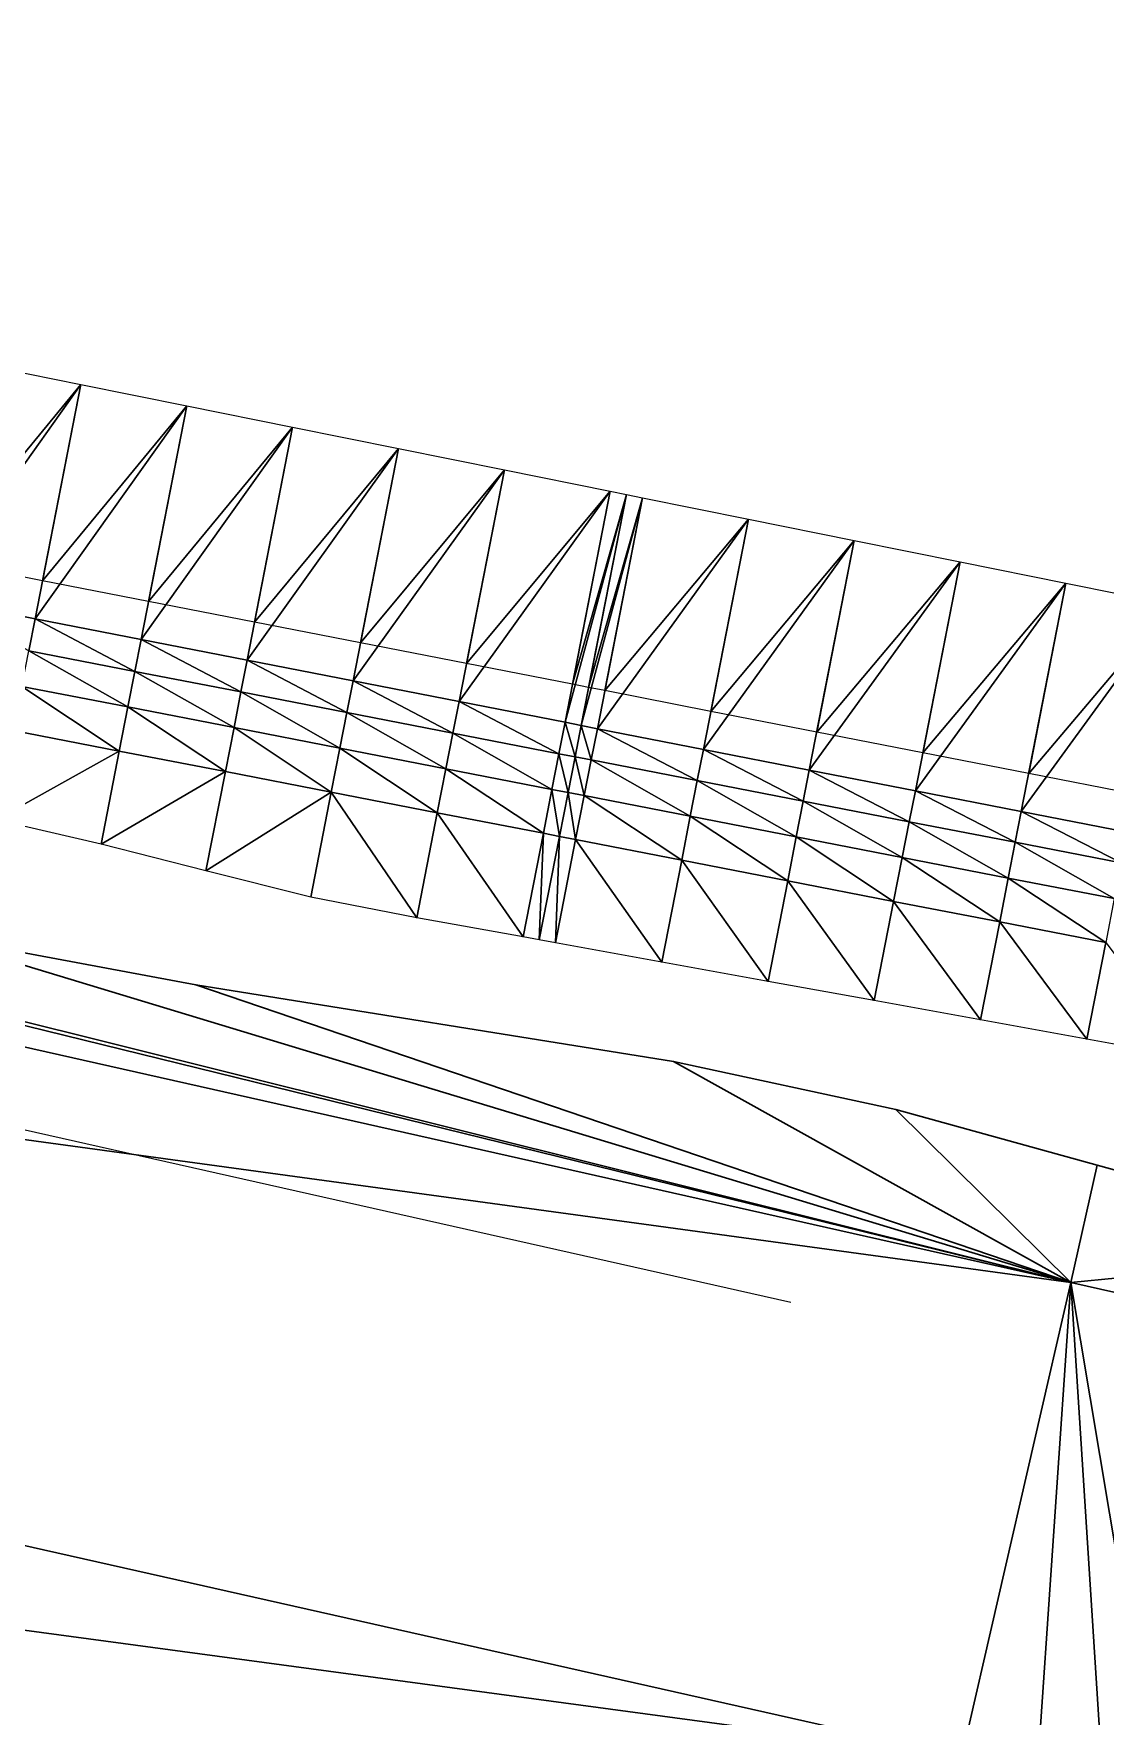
# Model space of a CAD drawing. Header units: metres. Extents: x 1882598 to 1885460, y 3171405 to 3171756.
# Drawn here: x 1884251.05 to 1884260.97, y 3171554.53 to 3171570.11 of the extents above; entities that cross this region are included whole.
import ezdxf

# ---------------------------------------------------------------- set-up
doc = ezdxf.new("R2010")
doc.units = ezdxf.units.M
doc.header["$MEASUREMENT"] = 0
for name, color, linetype, true_color in [('Ass - 07_EP BASS indA - Polyligne fil d_eau', 140, 'Continuous', 0x00bfff), ('TER07_Bassin IA Décaissé - Triangles surfaces projet', 7, 'Continuous', 0x848484), ('Triangles surfaces projet', 7, 'Continuous', 0x848484)]:
    doc.layers.add(name, color=color, linetype=linetype, true_color=true_color)

msp = doc.modelspace()

# ---------------------------------------------------------------- linework, layer by layer
at = {"layer": 'Ass - 07_EP BASS indA - Polyligne fil d_eau'}
msp.add_polyline3d([(1884258.062, 3171558.362, 149.327), (1884211.232, 3171568.899, 149.09), (1884211.353, 3171568.138, 149.104), (1884208.931, 3171557.375, 149.3)], dxfattribs=at)
at = {"layer": 'TER07_Bassin IA Décaissé - Triangles surfaces projet', "color": 252, "linetype": 'Continuous', "lineweight": 30, "true_color": 0x848484}
for points in [[(1884208.451, 3171565.675, 150.879), (1884209.268, 3171570.11, 150.959), (1884260.655, 3171558.547, 150.959), (1884208.451, 3171565.675, 150.879)], [(1884260.655, 3171558.547, 150.959), (1884209.268, 3171570.11, 150.959), (1884226.026, 3171567.05, 151.421), (1884260.655, 3171558.547, 150.959)], [(1884228.703, 3171566.509, 151.462), (1884260.655, 3171558.547, 150.959), (1884226.026, 3171567.05, 151.421), (1884228.703, 3171566.509, 151.462)], [(1884249.968, 3171561.783, 151.5), (1884260.655, 3171558.547, 150.959), (1884228.703, 3171566.509, 151.462), (1884249.968, 3171561.783, 151.5)], [(1884259.646, 3171554.156, 150.879), (1884207.908, 3171561.125, 148.6), (1884208.451, 3171565.675, 150.879), (1884259.646, 3171554.156, 150.879)], [(1884259.646, 3171554.156, 150.879), (1884208.451, 3171565.675, 150.879), (1884260.655, 3171558.547, 150.959), (1884259.646, 3171554.156, 150.879)], [(1884252.551, 3171561.302, 151.565), (1884260.655, 3171558.547, 150.959), (1884249.968, 3171561.783, 151.5), (1884252.551, 3171561.302, 151.565)], [(1884256.976, 3171560.591, 151.75), (1884260.655, 3171558.547, 150.959), (1884252.551, 3171561.302, 151.565), (1884256.976, 3171560.591, 151.75)], [(1884257.057, 3171544.164, 148.6), (1884206.361, 3171555.571, 148.6), (1884207.908, 3171561.125, 148.6), (1884257.057, 3171544.164, 148.6)], [(1884207.908, 3171561.125, 148.6), (1884258.321, 3171549.782, 148.6), (1884258.418, 3171549.752, 148.6), (1884207.908, 3171561.125, 148.6)], [(1884257.057, 3171544.164, 148.6), (1884207.908, 3171561.125, 148.6), (1884258.418, 3171549.752, 148.6), (1884257.057, 3171544.164, 148.6)], [(1884258.321, 3171549.782, 148.6), (1884207.908, 3171561.125, 148.6), (1884259.646, 3171554.156, 150.879), (1884258.321, 3171549.782, 148.6)], [(1884259.033, 3171560.147, 151.762), (1884260.655, 3171558.547, 150.959), (1884256.976, 3171560.591, 151.75), (1884259.033, 3171560.147, 151.762)], [(1884259.033, 3171560.147, 151.762), (1884260.899, 3171559.632, 151.7), (1884260.655, 3171558.547, 150.959), (1884259.033, 3171560.147, 151.762)], [(1884263.745, 3171558.847, 151.606), (1884260.655, 3171558.547, 150.959), (1884260.899, 3171559.632, 151.7), (1884263.745, 3171558.847, 151.606)], [(1884267.484, 3171557.011, 150.959), (1884260.655, 3171558.547, 150.959), (1884263.745, 3171558.847, 151.606), (1884267.484, 3171557.011, 150.959)], [(1884259.646, 3171554.156, 150.879), (1884260.655, 3171558.547, 150.959), (1884260.339, 3171553.941, 150.859), (1884259.646, 3171554.156, 150.879)], [(1884260.339, 3171553.941, 150.859), (1884260.655, 3171558.547, 150.959), (1884260.971, 3171553.63, 150.839), (1884260.339, 3171553.941, 150.859)], [(1884261.548, 3171553.224, 150.819), (1884260.655, 3171558.547, 150.959), (1884267.484, 3171557.011, 150.959), (1884261.548, 3171553.224, 150.819)], [(1884260.971, 3171553.63, 150.839), (1884260.655, 3171558.547, 150.959), (1884261.548, 3171553.224, 150.819), (1884260.971, 3171553.63, 150.839)], [(1884257.057, 3171544.164, 148.6), (1884205.71, 3171551.455, 150.679), (1884206.361, 3171555.571, 148.6), (1884257.057, 3171544.164, 148.6)]]:
    msp.add_3dface(points, dxfattribs=at)
at = {"layer": 'Triangles surfaces projet'}
for points in [[(1884250.082, 3171564.884, 150.278), (1884250.507, 3171567.058, 150.333), (1884251.488, 3171566.86, 150.34), (1884250.082, 3171564.884, 150.278)], [(1884251.488, 3171566.86, 150.69), (1884250.151, 3171565.236, 150.636), (1884250.507, 3171567.058, 150.683), (1884251.488, 3171566.86, 150.69)], [(1884251.064, 3171564.692, 150.285), (1884250.082, 3171564.884, 150.278), (1884251.488, 3171566.86, 150.34), (1884251.064, 3171564.692, 150.285)], [(1884251.133, 3171565.044, 150.644), (1884250.151, 3171565.236, 150.636), (1884251.488, 3171566.86, 150.69), (1884251.133, 3171565.044, 150.644)], [(1884251.064, 3171564.692, 150.285), (1884251.488, 3171566.86, 150.34), (1884252.468, 3171566.662, 150.347), (1884251.064, 3171564.692, 150.285)], [(1884252.468, 3171566.662, 150.697), (1884251.133, 3171565.044, 150.644), (1884251.488, 3171566.86, 150.69), (1884252.468, 3171566.662, 150.697)], [(1884251.064, 3171564.692, 150.285), (1884252.468, 3171566.662, 150.347), (1884252.045, 3171564.5, 150.292), (1884251.064, 3171564.692, 150.285)], [(1884252.114, 3171564.853, 150.651), (1884251.133, 3171565.044, 150.644), (1884252.468, 3171566.662, 150.697), (1884252.114, 3171564.853, 150.651)], [(1884252.468, 3171566.662, 150.347), (1884253.448, 3171566.465, 150.354), (1884252.045, 3171564.5, 150.292), (1884252.468, 3171566.662, 150.347)], [(1884253.448, 3171566.465, 150.704), (1884252.114, 3171564.853, 150.651), (1884252.468, 3171566.662, 150.697), (1884253.448, 3171566.465, 150.704)], [(1884252.045, 3171564.5, 150.292), (1884253.448, 3171566.465, 150.354), (1884253.027, 3171564.308, 150.299), (1884252.045, 3171564.5, 150.292)], [(1884253.095, 3171564.661, 150.658), (1884252.114, 3171564.853, 150.651), (1884253.448, 3171566.465, 150.704), (1884253.095, 3171564.661, 150.658)], [(1884253.027, 3171564.308, 150.299), (1884253.448, 3171566.465, 150.354), (1884254.429, 3171566.267, 150.361), (1884253.027, 3171564.308, 150.299)], [(1884254.429, 3171566.267, 150.711), (1884253.095, 3171564.661, 150.658), (1884253.448, 3171566.465, 150.704), (1884254.429, 3171566.267, 150.711)], [(1884253.027, 3171564.308, 150.299), (1884254.429, 3171566.267, 150.361), (1884254.008, 3171564.116, 150.306), (1884253.027, 3171564.308, 150.299)], [(1884254.077, 3171564.469, 150.665), (1884253.095, 3171564.661, 150.658), (1884254.429, 3171566.267, 150.711), (1884254.077, 3171564.469, 150.665)], [(1884254.008, 3171564.116, 150.306), (1884254.429, 3171566.267, 150.361), (1884255.409, 3171566.07, 150.368), (1884254.008, 3171564.116, 150.306)], [(1884255.409, 3171566.07, 150.718), (1884254.077, 3171564.469, 150.665), (1884254.429, 3171566.267, 150.711), (1884255.409, 3171566.07, 150.718)], [(1884254.989, 3171563.925, 150.313), (1884254.008, 3171564.116, 150.306), (1884255.409, 3171566.07, 150.368), (1884254.989, 3171563.925, 150.313)], [(1884255.058, 3171564.277, 150.672), (1884254.077, 3171564.469, 150.665), (1884255.409, 3171566.07, 150.718), (1884255.058, 3171564.277, 150.672)], [(1884255.409, 3171566.07, 150.368), (1884256.389, 3171565.872, 150.375), (1884254.989, 3171563.925, 150.313), (1884255.409, 3171566.07, 150.368)], [(1884256.389, 3171565.872, 150.725), (1884255.058, 3171564.277, 150.672), (1884255.409, 3171566.07, 150.718), (1884256.389, 3171565.872, 150.725)], [(1884254.989, 3171563.925, 150.313), (1884256.389, 3171565.872, 150.375), (1884255.971, 3171563.733, 150.32), (1884254.989, 3171563.925, 150.313)], [(1884256.04, 3171564.085, 150.679), (1884255.058, 3171564.277, 150.672), (1884256.389, 3171565.872, 150.725), (1884256.04, 3171564.085, 150.679)], [(1884256.539, 3171565.842, 150.376), (1884255.971, 3171563.733, 150.32), (1884256.389, 3171565.872, 150.375), (1884256.539, 3171565.842, 150.376)], [(1884256.121, 3171563.703, 150.322), (1884255.971, 3171563.733, 150.32), (1884256.539, 3171565.842, 150.376), (1884256.121, 3171563.703, 150.322)], [(1884256.539, 3171565.842, 150.726), (1884256.04, 3171564.085, 150.679), (1884256.389, 3171565.872, 150.725), (1884256.539, 3171565.842, 150.726)], [(1884256.189, 3171564.056, 150.681), (1884256.04, 3171564.085, 150.679), (1884256.539, 3171565.842, 150.726), (1884256.189, 3171564.056, 150.681)], [(1884256.688, 3171565.812, 150.377), (1884256.121, 3171563.703, 150.322), (1884256.539, 3171565.842, 150.376), (1884256.688, 3171565.812, 150.377)], [(1884256.121, 3171563.703, 150.322), (1884256.688, 3171565.812, 150.377), (1884256.27, 3171563.674, 150.323), (1884256.121, 3171563.703, 150.322)], [(1884256.688, 3171565.812, 150.727), (1884256.189, 3171564.056, 150.681), (1884256.539, 3171565.842, 150.726), (1884256.688, 3171565.812, 150.727)], [(1884256.339, 3171564.026, 150.682), (1884256.189, 3171564.056, 150.681), (1884256.688, 3171565.812, 150.727), (1884256.339, 3171564.026, 150.682)], [(1884256.27, 3171563.674, 150.323), (1884256.688, 3171565.812, 150.377), (1884257.669, 3171565.614, 150.384), (1884256.27, 3171563.674, 150.323)], [(1884257.669, 3171565.614, 150.734), (1884256.339, 3171564.026, 150.682), (1884256.688, 3171565.812, 150.727), (1884257.669, 3171565.614, 150.734)], [(1884256.27, 3171563.674, 150.323), (1884257.669, 3171565.614, 150.384), (1884257.252, 3171563.482, 150.33), (1884256.27, 3171563.674, 150.323)], [(1884257.321, 3171563.834, 150.689), (1884256.339, 3171564.026, 150.682), (1884257.669, 3171565.614, 150.734), (1884257.321, 3171563.834, 150.689)], [(1884257.669, 3171565.614, 150.384), (1884258.649, 3171565.417, 150.391), (1884257.252, 3171563.482, 150.33), (1884257.669, 3171565.614, 150.384)], [(1884258.649, 3171565.417, 150.741), (1884257.321, 3171563.834, 150.689), (1884257.669, 3171565.614, 150.734), (1884258.649, 3171565.417, 150.741)], [(1884257.252, 3171563.482, 150.33), (1884258.649, 3171565.417, 150.391), (1884258.233, 3171563.29, 150.337), (1884257.252, 3171563.482, 150.33)], [(1884258.302, 3171563.643, 150.696), (1884257.321, 3171563.834, 150.689), (1884258.649, 3171565.417, 150.741), (1884258.302, 3171563.643, 150.696)], [(1884259.629, 3171565.219, 150.398), (1884258.233, 3171563.29, 150.337), (1884258.649, 3171565.417, 150.391), (1884259.629, 3171565.219, 150.398)], [(1884259.629, 3171565.219, 150.748), (1884258.302, 3171563.643, 150.696), (1884258.649, 3171565.417, 150.741), (1884259.629, 3171565.219, 150.748)], [(1884258.233, 3171563.29, 150.337), (1884259.629, 3171565.219, 150.398), (1884259.215, 3171563.098, 150.344), (1884258.233, 3171563.29, 150.337)], [(1884259.283, 3171563.451, 150.703), (1884258.302, 3171563.643, 150.696), (1884259.629, 3171565.219, 150.748), (1884259.283, 3171563.451, 150.703)], [(1884260.61, 3171565.022, 150.405), (1884259.215, 3171563.098, 150.344), (1884259.629, 3171565.219, 150.398), (1884260.61, 3171565.022, 150.405)], [(1884260.61, 3171565.022, 150.755), (1884259.283, 3171563.451, 150.703), (1884259.629, 3171565.219, 150.748), (1884260.61, 3171565.022, 150.755)], [(1884260.196, 3171562.906, 150.351), (1884259.215, 3171563.098, 150.344), (1884260.61, 3171565.022, 150.405), (1884260.196, 3171562.906, 150.351)], [(1884260.265, 3171563.259, 150.71), (1884259.283, 3171563.451, 150.703), (1884260.61, 3171565.022, 150.755), (1884260.265, 3171563.259, 150.71)], [(1884260.196, 3171562.906, 150.351), (1884260.61, 3171565.022, 150.405), (1884261.59, 3171564.824, 150.412), (1884260.196, 3171562.906, 150.351)], [(1884261.59, 3171564.824, 150.762), (1884260.265, 3171563.259, 150.71), (1884260.61, 3171565.022, 150.755), (1884261.59, 3171564.824, 150.762)], [(1884251.064, 3171564.692, 150.285), (1884251.006, 3171564.395, 150.277), (1884250.082, 3171564.884, 150.278), (1884251.064, 3171564.692, 150.285)], [(1884261.177, 3171562.715, 150.358), (1884260.196, 3171562.906, 150.351), (1884261.59, 3171564.824, 150.412), (1884261.177, 3171562.715, 150.358)], [(1884261.246, 3171563.067, 150.717), (1884260.265, 3171563.259, 150.71), (1884261.59, 3171564.824, 150.762), (1884261.246, 3171563.067, 150.717)], [(1884251.006, 3171564.395, 150.277), (1884251.064, 3171564.692, 150.285), (1884251.987, 3171564.204, 150.284), (1884251.006, 3171564.395, 150.277)], [(1884251.064, 3171564.692, 150.285), (1884252.045, 3171564.5, 150.292), (1884251.987, 3171564.204, 150.284), (1884251.064, 3171564.692, 150.285)], [(1884250.941, 3171564.065, 150.614), (1884251.006, 3171564.395, 150.277), (1884251.923, 3171563.875, 150.62), (1884250.941, 3171564.065, 150.614)], [(1884251.006, 3171564.395, 150.277), (1884251.987, 3171564.204, 150.284), (1884251.923, 3171563.875, 150.62), (1884251.006, 3171564.395, 150.277)], [(1884252.045, 3171564.5, 150.292), (1884252.969, 3171564.014, 150.291), (1884251.987, 3171564.204, 150.284), (1884252.045, 3171564.5, 150.292)], [(1884253.027, 3171564.308, 150.299), (1884252.969, 3171564.014, 150.291), (1884252.045, 3171564.5, 150.292), (1884253.027, 3171564.308, 150.299)], [(1884252.969, 3171564.014, 150.291), (1884253.027, 3171564.308, 150.299), (1884253.951, 3171563.823, 150.299), (1884252.969, 3171564.014, 150.291)], [(1884254.008, 3171564.116, 150.306), (1884253.951, 3171563.823, 150.299), (1884253.027, 3171564.308, 150.299), (1884254.008, 3171564.116, 150.306)], [(1884252.905, 3171563.684, 150.627), (1884251.923, 3171563.875, 150.62), (1884251.987, 3171564.204, 150.284), (1884252.905, 3171563.684, 150.627)], [(1884252.905, 3171563.684, 150.627), (1884251.987, 3171564.204, 150.284), (1884252.969, 3171564.014, 150.291), (1884252.905, 3171563.684, 150.627)], [(1884254.932, 3171563.633, 150.306), (1884253.951, 3171563.823, 150.299), (1884254.008, 3171564.116, 150.306), (1884254.932, 3171563.633, 150.306)], [(1884254.989, 3171563.925, 150.313), (1884254.932, 3171563.633, 150.306), (1884254.008, 3171564.116, 150.306), (1884254.989, 3171563.925, 150.313)], [(1884250.861, 3171563.658, 150.887), (1884250.941, 3171564.065, 150.614), (1884251.843, 3171563.467, 150.894), (1884250.861, 3171563.658, 150.887)], [(1884251.923, 3171563.875, 150.62), (1884251.843, 3171563.467, 150.894), (1884250.941, 3171564.065, 150.614), (1884251.923, 3171563.875, 150.62)], [(1884253.886, 3171563.494, 150.635), (1884252.905, 3171563.684, 150.627), (1884252.969, 3171564.014, 150.291), (1884253.886, 3171563.494, 150.635)], [(1884253.886, 3171563.494, 150.635), (1884252.969, 3171564.014, 150.291), (1884253.951, 3171563.823, 150.299), (1884253.886, 3171563.494, 150.635)], [(1884255.914, 3171563.442, 150.313), (1884254.932, 3171563.633, 150.306), (1884254.989, 3171563.925, 150.313), (1884255.914, 3171563.442, 150.313)], [(1884255.971, 3171563.733, 150.32), (1884255.914, 3171563.442, 150.313), (1884254.989, 3171563.925, 150.313), (1884255.971, 3171563.733, 150.32)], [(1884251.923, 3171563.875, 150.62), (1884252.825, 3171563.276, 150.901), (1884251.843, 3171563.467, 150.894), (1884251.923, 3171563.875, 150.62)], [(1884252.825, 3171563.276, 150.901), (1884251.923, 3171563.875, 150.62), (1884252.905, 3171563.684, 150.627), (1884252.825, 3171563.276, 150.901)], [(1884253.886, 3171563.494, 150.635), (1884253.951, 3171563.823, 150.299), (1884254.868, 3171563.303, 150.642), (1884253.886, 3171563.494, 150.635)], [(1884253.951, 3171563.823, 150.299), (1884254.932, 3171563.633, 150.306), (1884254.868, 3171563.303, 150.642), (1884253.951, 3171563.823, 150.299)], [(1884250.7, 3171562.831, 151.444), (1884250.861, 3171563.658, 150.887), (1884251.843, 3171563.467, 150.894), (1884250.7, 3171562.831, 151.444)], [(1884252.905, 3171563.684, 150.627), (1884253.806, 3171563.086, 150.909), (1884252.825, 3171563.276, 150.901), (1884252.905, 3171563.684, 150.627)], [(1884253.806, 3171563.086, 150.909), (1884252.905, 3171563.684, 150.627), (1884253.886, 3171563.494, 150.635), (1884253.806, 3171563.086, 150.909)], [(1884254.868, 3171563.303, 150.642), (1884254.932, 3171563.633, 150.306), (1884255.849, 3171563.112, 150.649), (1884254.868, 3171563.303, 150.642)], [(1884255.849, 3171563.112, 150.649), (1884254.932, 3171563.633, 150.306), (1884255.914, 3171563.442, 150.313), (1884255.849, 3171563.112, 150.649)], [(1884256.064, 3171563.413, 150.314), (1884255.914, 3171563.442, 150.313), (1884255.971, 3171563.733, 150.32), (1884256.064, 3171563.413, 150.314)], [(1884256.121, 3171563.703, 150.322), (1884256.064, 3171563.413, 150.314), (1884255.971, 3171563.733, 150.32), (1884256.121, 3171563.703, 150.322)], [(1884256.214, 3171563.384, 150.315), (1884256.064, 3171563.413, 150.314), (1884256.121, 3171563.703, 150.322), (1884256.214, 3171563.384, 150.315)], [(1884256.121, 3171563.703, 150.322), (1884256.27, 3171563.674, 150.323), (1884256.214, 3171563.384, 150.315), (1884256.121, 3171563.703, 150.322)], [(1884256.214, 3171563.384, 150.315), (1884256.27, 3171563.674, 150.323), (1884257.195, 3171563.193, 150.322), (1884256.214, 3171563.384, 150.315)], [(1884257.252, 3171563.482, 150.33), (1884257.195, 3171563.193, 150.322), (1884256.27, 3171563.674, 150.323), (1884257.252, 3171563.482, 150.33)], [(1884251.843, 3171563.467, 150.894), (1884251.675, 3171562.605, 151.476), (1884250.7, 3171562.831, 151.444), (1884251.843, 3171563.467, 150.894)], [(1884252.825, 3171563.276, 150.901), (1884251.675, 3171562.605, 151.476), (1884251.843, 3171563.467, 150.894), (1884252.825, 3171563.276, 150.901)], [(1884254.788, 3171562.895, 150.916), (1884253.806, 3171563.086, 150.909), (1884253.886, 3171563.494, 150.635), (1884254.788, 3171562.895, 150.916)], [(1884254.868, 3171563.303, 150.642), (1884254.788, 3171562.895, 150.916), (1884253.886, 3171563.494, 150.635), (1884254.868, 3171563.303, 150.642)], [(1884257.252, 3171563.482, 150.33), (1884258.177, 3171563.003, 150.33), (1884257.195, 3171563.193, 150.322), (1884257.252, 3171563.482, 150.33)], [(1884258.177, 3171563.003, 150.33), (1884257.252, 3171563.482, 150.33), (1884258.233, 3171563.29, 150.337), (1884258.177, 3171563.003, 150.33)], [(1884254.788, 3171562.895, 150.916), (1884254.868, 3171563.303, 150.642), (1884255.77, 3171562.705, 150.923), (1884254.788, 3171562.895, 150.916)], [(1884254.868, 3171563.303, 150.642), (1884255.849, 3171563.112, 150.649), (1884255.77, 3171562.705, 150.923), (1884254.868, 3171563.303, 150.642)], [(1884255.914, 3171563.442, 150.313), (1884255.999, 3171563.083, 150.65), (1884255.849, 3171563.112, 150.649), (1884255.914, 3171563.442, 150.313)], [(1884256.064, 3171563.413, 150.314), (1884255.999, 3171563.083, 150.65), (1884255.914, 3171563.442, 150.313), (1884256.064, 3171563.413, 150.314)], [(1884256.149, 3171563.054, 150.652), (1884255.999, 3171563.083, 150.65), (1884256.064, 3171563.413, 150.314), (1884256.149, 3171563.054, 150.652)], [(1884256.214, 3171563.384, 150.315), (1884256.149, 3171563.054, 150.652), (1884256.064, 3171563.413, 150.314), (1884256.214, 3171563.384, 150.315)], [(1884257.131, 3171562.863, 150.659), (1884256.149, 3171563.054, 150.652), (1884256.214, 3171563.384, 150.315), (1884257.131, 3171562.863, 150.659)], [(1884256.214, 3171563.384, 150.315), (1884257.195, 3171563.193, 150.322), (1884257.131, 3171562.863, 150.659), (1884256.214, 3171563.384, 150.315)], [(1884252.825, 3171563.276, 150.901), (1884252.645, 3171562.359, 151.52), (1884251.675, 3171562.605, 151.476), (1884252.825, 3171563.276, 150.901)], [(1884252.825, 3171563.276, 150.901), (1884253.806, 3171563.086, 150.909), (1884252.645, 3171562.359, 151.52), (1884252.825, 3171563.276, 150.901)], [(1884258.112, 3171562.672, 150.666), (1884257.131, 3171562.863, 150.659), (1884257.195, 3171563.193, 150.322), (1884258.112, 3171562.672, 150.666)], [(1884258.177, 3171563.003, 150.33), (1884258.112, 3171562.672, 150.666), (1884257.195, 3171563.193, 150.322), (1884258.177, 3171563.003, 150.33)], [(1884258.177, 3171563.003, 150.33), (1884258.233, 3171563.29, 150.337), (1884259.159, 3171562.812, 150.337), (1884258.177, 3171563.003, 150.33)], [(1884259.215, 3171563.098, 150.344), (1884259.159, 3171562.812, 150.337), (1884258.233, 3171563.29, 150.337), (1884259.215, 3171563.098, 150.344)], [(1884253.616, 3171562.113, 151.565), (1884252.645, 3171562.359, 151.52), (1884253.806, 3171563.086, 150.909), (1884253.616, 3171562.113, 151.565)], [(1884253.806, 3171563.086, 150.909), (1884254.598, 3171561.924, 151.571), (1884253.616, 3171562.113, 151.565), (1884253.806, 3171563.086, 150.909)], [(1884254.788, 3171562.895, 150.916), (1884254.598, 3171561.924, 151.571), (1884253.806, 3171563.086, 150.909), (1884254.788, 3171562.895, 150.916)], [(1884255.92, 3171562.676, 150.924), (1884255.77, 3171562.705, 150.923), (1884255.849, 3171563.112, 150.649), (1884255.92, 3171562.676, 150.924)], [(1884255.999, 3171563.083, 150.65), (1884255.92, 3171562.676, 150.924), (1884255.849, 3171563.112, 150.649), (1884255.999, 3171563.083, 150.65)], [(1884255.999, 3171563.083, 150.65), (1884256.069, 3171562.647, 150.925), (1884255.92, 3171562.676, 150.924), (1884255.999, 3171563.083, 150.65)], [(1884256.069, 3171562.647, 150.925), (1884255.999, 3171563.083, 150.65), (1884256.149, 3171563.054, 150.652), (1884256.069, 3171562.647, 150.925)], [(1884256.069, 3171562.647, 150.925), (1884256.149, 3171563.054, 150.652), (1884257.051, 3171562.456, 150.932), (1884256.069, 3171562.647, 150.925)], [(1884256.149, 3171563.054, 150.652), (1884257.131, 3171562.863, 150.659), (1884257.051, 3171562.456, 150.932), (1884256.149, 3171563.054, 150.652)], [(1884258.112, 3171562.672, 150.666), (1884258.177, 3171563.003, 150.33), (1884259.094, 3171562.482, 150.674), (1884258.112, 3171562.672, 150.666)], [(1884259.094, 3171562.482, 150.674), (1884258.177, 3171563.003, 150.33), (1884259.159, 3171562.812, 150.337), (1884259.094, 3171562.482, 150.674)], [(1884259.159, 3171562.812, 150.337), (1884259.215, 3171563.098, 150.344), (1884260.14, 3171562.622, 150.344), (1884259.159, 3171562.812, 150.337)], [(1884260.14, 3171562.622, 150.344), (1884259.215, 3171563.098, 150.344), (1884260.196, 3171562.906, 150.351), (1884260.14, 3171562.622, 150.344)], [(1884254.788, 3171562.895, 150.916), (1884255.582, 3171561.745, 151.57), (1884254.598, 3171561.924, 151.571), (1884254.788, 3171562.895, 150.916)], [(1884254.788, 3171562.895, 150.916), (1884255.77, 3171562.705, 150.923), (1884255.582, 3171561.745, 151.57), (1884254.788, 3171562.895, 150.916)], [(1884257.051, 3171562.456, 150.932), (1884257.131, 3171562.863, 150.659), (1884258.033, 3171562.266, 150.939), (1884257.051, 3171562.456, 150.932)], [(1884258.033, 3171562.266, 150.939), (1884257.131, 3171562.863, 150.659), (1884258.112, 3171562.672, 150.666), (1884258.033, 3171562.266, 150.939)], [(1884260.196, 3171562.906, 150.351), (1884261.122, 3171562.431, 150.351), (1884260.14, 3171562.622, 150.344), (1884260.196, 3171562.906, 150.351)], [(1884261.177, 3171562.715, 150.358), (1884261.122, 3171562.431, 150.351), (1884260.196, 3171562.906, 150.351), (1884261.177, 3171562.715, 150.358)], [(1884255.582, 3171561.745, 151.57), (1884255.77, 3171562.705, 150.923), (1884255.732, 3171561.718, 151.57), (1884255.582, 3171561.745, 151.57)], [(1884255.732, 3171561.718, 151.57), (1884255.77, 3171562.705, 150.923), (1884255.92, 3171562.676, 150.924), (1884255.732, 3171561.718, 151.57)], [(1884259.094, 3171562.482, 150.674), (1884259.159, 3171562.812, 150.337), (1884260.076, 3171562.291, 150.681), (1884259.094, 3171562.482, 150.674)], [(1884259.159, 3171562.812, 150.337), (1884260.14, 3171562.622, 150.344), (1884260.076, 3171562.291, 150.681), (1884259.159, 3171562.812, 150.337)], [(1884255.883, 3171561.691, 151.57), (1884255.732, 3171561.718, 151.57), (1884255.92, 3171562.676, 150.924), (1884255.883, 3171561.691, 151.57)], [(1884255.92, 3171562.676, 150.924), (1884256.069, 3171562.647, 150.925), (1884255.883, 3171561.691, 151.57), (1884255.92, 3171562.676, 150.924)], [(1884256.867, 3171561.512, 151.569), (1884255.883, 3171561.691, 151.57), (1884256.069, 3171562.647, 150.925), (1884256.867, 3171561.512, 151.569)], [(1884257.051, 3171562.456, 150.932), (1884256.867, 3171561.512, 151.569), (1884256.069, 3171562.647, 150.925), (1884257.051, 3171562.456, 150.932)], [(1884258.033, 3171562.266, 150.939), (1884258.112, 3171562.672, 150.666), (1884259.014, 3171562.075, 150.947), (1884258.033, 3171562.266, 150.939)], [(1884258.112, 3171562.672, 150.666), (1884259.094, 3171562.482, 150.674), (1884259.014, 3171562.075, 150.947), (1884258.112, 3171562.672, 150.666)], [(1884260.14, 3171562.622, 150.344), (1884261.057, 3171562.1, 150.688), (1884260.076, 3171562.291, 150.681), (1884260.14, 3171562.622, 150.344)], [(1884261.122, 3171562.431, 150.351), (1884261.057, 3171562.1, 150.688), (1884260.14, 3171562.622, 150.344), (1884261.122, 3171562.431, 150.351)], [(1884257.051, 3171562.456, 150.932), (1884257.851, 3171561.334, 151.568), (1884256.867, 3171561.512, 151.569), (1884257.051, 3171562.456, 150.932)], [(1884257.051, 3171562.456, 150.932), (1884258.033, 3171562.266, 150.939), (1884257.851, 3171561.334, 151.568), (1884257.051, 3171562.456, 150.932)], [(1884259.996, 3171561.884, 150.954), (1884259.014, 3171562.075, 150.947), (1884259.094, 3171562.482, 150.674), (1884259.996, 3171561.884, 150.954)], [(1884260.076, 3171562.291, 150.681), (1884259.996, 3171561.884, 150.954), (1884259.094, 3171562.482, 150.674), (1884260.076, 3171562.291, 150.681)], [(1884257.851, 3171561.334, 151.568), (1884258.033, 3171562.266, 150.939), (1884258.835, 3171561.156, 151.567), (1884257.851, 3171561.334, 151.568)], [(1884258.835, 3171561.156, 151.567), (1884258.033, 3171562.266, 150.939), (1884259.014, 3171562.075, 150.947), (1884258.835, 3171561.156, 151.567)], [(1884259.996, 3171561.884, 150.954), (1884260.076, 3171562.291, 150.681), (1884260.978, 3171561.694, 150.961), (1884259.996, 3171561.884, 150.954)], [(1884261.057, 3171562.1, 150.688), (1884260.978, 3171561.694, 150.961), (1884260.076, 3171562.291, 150.681), (1884261.057, 3171562.1, 150.688)], [(1884258.835, 3171561.156, 151.567), (1884259.014, 3171562.075, 150.947), (1884259.819, 3171560.977, 151.566), (1884258.835, 3171561.156, 151.567)], [(1884259.819, 3171560.977, 151.566), (1884259.014, 3171562.075, 150.947), (1884259.996, 3171561.884, 150.954), (1884259.819, 3171560.977, 151.566)], [(1884259.819, 3171560.977, 151.566), (1884259.996, 3171561.884, 150.954), (1884260.803, 3171560.799, 151.565), (1884259.819, 3171560.977, 151.566)], [(1884260.978, 3171561.694, 150.961), (1884260.803, 3171560.799, 151.565), (1884259.996, 3171561.884, 150.954), (1884260.978, 3171561.694, 150.961)], [(1884260.803, 3171560.799, 151.565), (1884260.978, 3171561.694, 150.961), (1884261.787, 3171560.62, 151.564), (1884260.803, 3171560.799, 151.565)]]:
    msp.add_3dface(points, dxfattribs=at)

doc.saveas('drawing.dxf')
